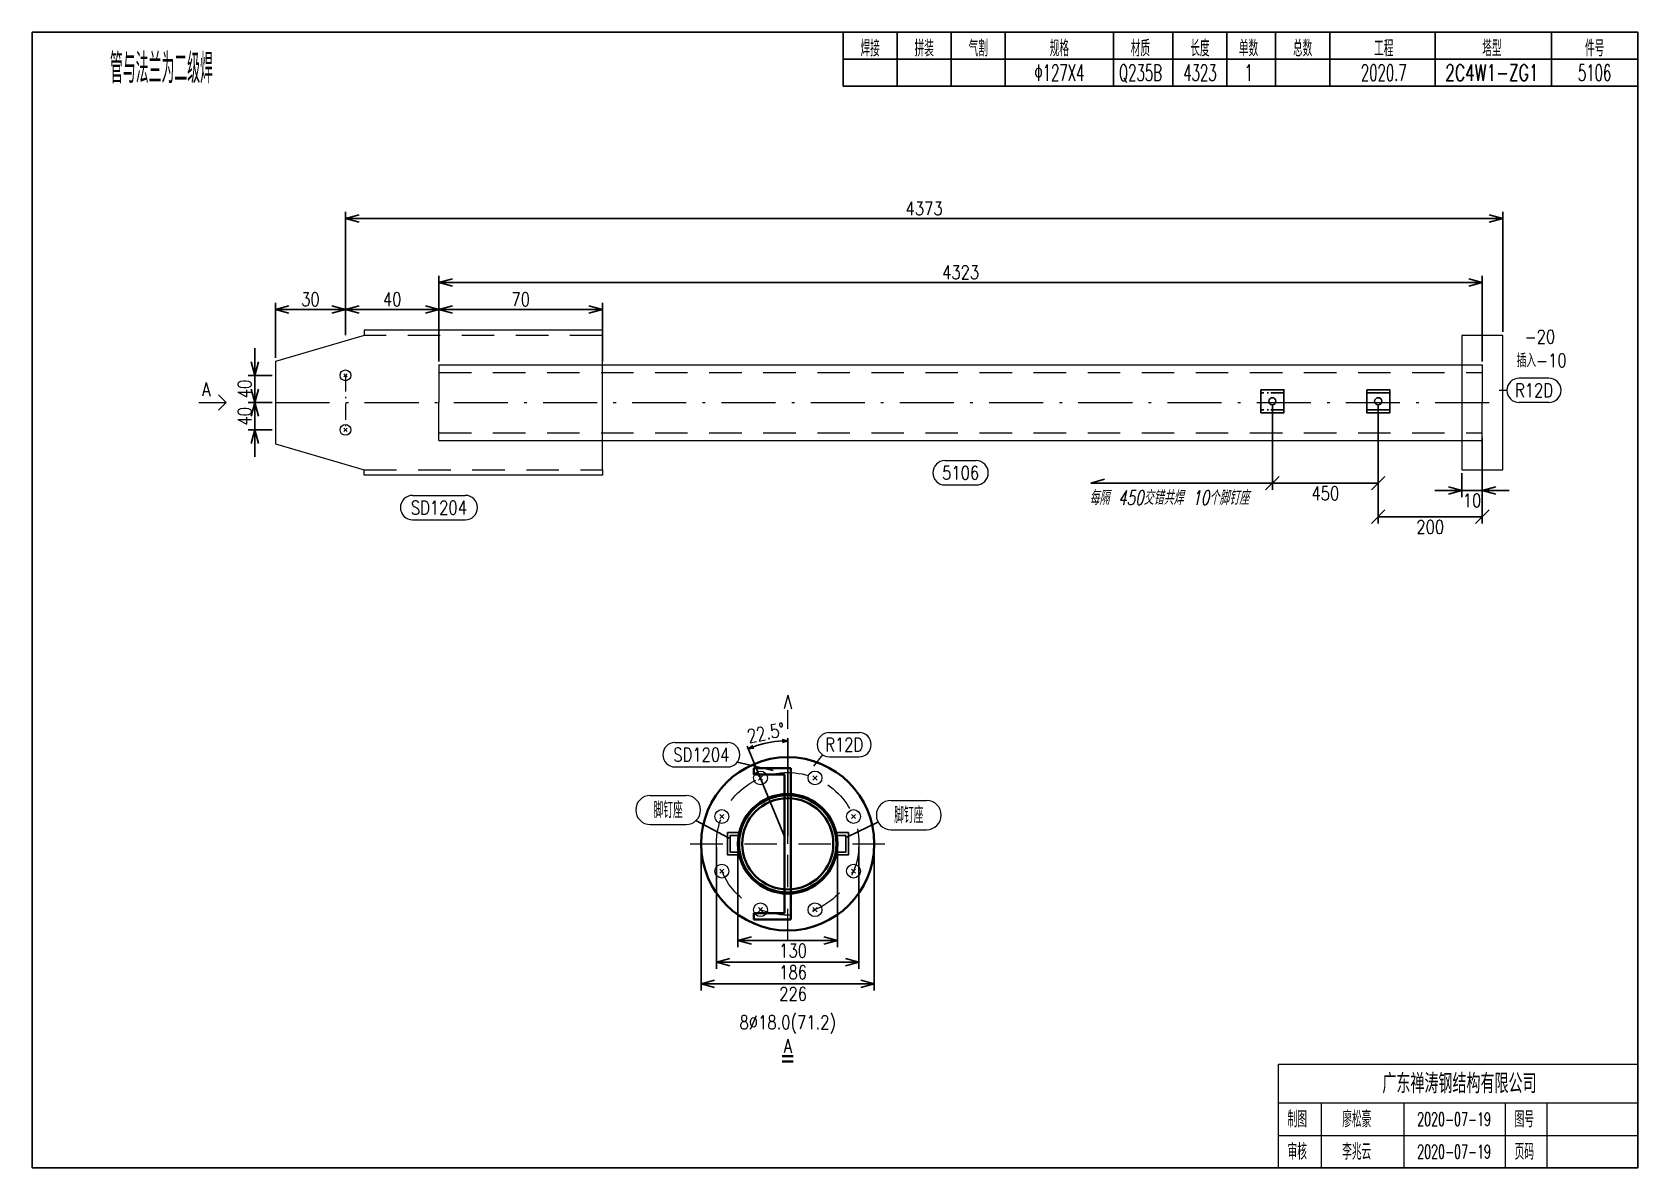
# Model space of a CAD drawing. Extents: x 154981 to 165753, y -86801 to -82885.
# Drawn here: x 157975.1 to 158272.1, y -84766.7 to -84556.7 of the extents above; entities that cross this region are included whole.
import ezdxf
from ezdxf.enums import TextEntityAlignment as Align

# ---------------------------------------------------------------- set-up
doc = ezdxf.new("R2010")
doc.units = 0
doc.header["$MEASUREMENT"] = 0
for name, pattern in [('ACAD_ISO10W100', [18, 12, -3, 0, -3]), ('一点画线', [5.2, 3, -1, 0.2, -1]), ('长一点画线', [16.5, 10, -3, 0.5, -3]), ('长虚线', [10, 6, -4])]:
    doc.linetypes.add(name, pattern=pattern)
doc.layers.get('0').update_dxf_attribs({"linetype": 'CONTINUOUS', "lineweight": 25})
doc.layers.get('Defpoints').update_dxf_attribs({"linetype": 'CONTINUOUS'})
doc.layers.add('12', color=7, linetype='CONTINUOUS')
doc.layers.add('4', color=7, linetype='CONTINUOUS', lineweight=25)
doc.layers.add('5', color=7, linetype='CONTINUOUS', lineweight=25)
doc.styles.add('DimFont', font='simplex.shx', dxfattribs={"width": 0.8, "bigfont": 'gbhzfs.shx'})
doc.styles.add('hz', font='txt.shx', dxfattribs={"width": 0.7, "oblique": 12, "bigfont": 'hztxt.shx'})
doc.styles.get("Standard").update_dxf_attribs({"font": 'simplex.shx', "width": 0.7, "height": 3, "bigfont": 'gbhzfs.shx'})
doc.dimstyles.new('DHDxfDimStyleOblique', dxfattribs={"dimtxt": 2.5, "dimasz": 2.5, "dimexe": 1.25, "dimexo": 0.625, "dimtad": 2, "dimtxsty": 'DimFont', "dimblk": 'OBLIQUE', "dimblk1": 'OBLIQUE', "dimblk2": 'OBLIQUE', "dimcen": 2.5, "dimadec": 0, "dimazin": 0, "dimtfac": 1, "dimtmove": 0, "dimatfit": 3, "dimfxl": 0, "dimarcsym": 0})
doc.dimstyles.new('DHDxfDimStyleOpen30', dxfattribs={"dimtxt": 2.5, "dimasz": 2.5, "dimexe": 1.25, "dimexo": 0.625, "dimtad": 2, "dimtxsty": 'DimFont', "dimblk": 'OPEN30', "dimblk1": 'OPEN30', "dimblk2": 'OPEN30', "dimcen": 2.5, "dimadec": 0, "dimazin": 0, "dimtfac": 1, "dimtmove": 0, "dimatfit": 3, "dimfxl": 0, "dimarcsym": 0})

# ---------------------------------------------------------------- blocks, each defined once
blk = doc.blocks.new('_OPEN30')
at = {"color": 0, "linetype": 'ByBlock', "lineweight": -2}
for p, q in [((-1, 0.27), (0, 0)), ((0, 0), (-1, -0.27)), ((0, 0), (-1, 0))]:
    blk.add_line(p, q, dxfattribs=at)
blk = doc.blocks.new('*D58')
at = {"layer": '5', "color": 3, "linetype": 'Continuous', "lineweight": -2}
for p, q in [((158033.08, -84612.7), (158033.08, -84589.9)), ((158244.62, -84591.15), (158035.58, -84591.15)), ((158247.12, -84612.11), (158247.12, -84589.9))]:
    blk.add_line(p, q, dxfattribs=at)
at = {"layer": 'Defpoints', "color": 0, "linetype": 'Continuous'}
for p in [(158033.08, -84591.15), (158033.08, -84613.32), (158247.12, -84612.74)]:
    blk.add_point(p, dxfattribs=at)
at = {"layer": '5', "color": 3, "linetype": 'Continuous', "lineweight": -2, "xscale": 2.5, "yscale": 2.5, "zscale": 2.5, "rotation": 180}
blk.add_blockref('_OPEN30', (158033.08, -84591.15), dxfattribs=at)
at = {"layer": '5', "color": 3, "linetype": 'Continuous', "lineweight": -2, "xscale": 2.5, "yscale": 2.5, "zscale": 2.5}
blk.add_blockref('_OPEN30', (158247.12, -84591.15), dxfattribs=at)
at = {"layer": '5', "color": 6, "linetype": 'Continuous', "lineweight": 13, "insert": (158140.1, -84589.27), "char_height": 2.5, "attachment_point": 5, "line_spacing_factor": 0.6, "style": 'DimFont'}
blk.add_mtext('4373', dxfattribs=at)
blk = doc.blocks.new('*D59')
at = {"layer": '5', "color": 3, "linetype": 'Continuous', "lineweight": -2}
for p, q in [((158050.36, -84617.56), (158050.36, -84601.7)), ((158240.84, -84602.95), (158052.86, -84602.95)), ((158243.34, -84617.56), (158243.34, -84601.7))]:
    blk.add_line(p, q, dxfattribs=at)
at = {"layer": 'Defpoints', "color": 0, "linetype": 'Continuous'}
for p in [(158050.36, -84602.95), (158050.36, -84618.18), (158243.34, -84618.18)]:
    blk.add_point(p, dxfattribs=at)
at = {"layer": '5', "color": 3, "linetype": 'Continuous', "lineweight": -2, "xscale": 2.5, "yscale": 2.5, "zscale": 2.5, "rotation": 180}
blk.add_blockref('_OPEN30', (158050.36, -84602.95), dxfattribs=at)
at = {"layer": '5', "color": 3, "linetype": 'Continuous', "lineweight": -2, "xscale": 2.5, "yscale": 2.5, "zscale": 2.5}
blk.add_blockref('_OPEN30', (158243.34, -84602.95), dxfattribs=at)
at = {"layer": '5', "color": 6, "linetype": 'Continuous', "lineweight": 13, "insert": (158146.85, -84601.07), "char_height": 2.5, "attachment_point": 5, "line_spacing_factor": 0.6, "style": 'DimFont'}
blk.add_mtext('4323', dxfattribs=at)
blk = doc.blocks.new('*D60')
at = {"layer": '5', "color": 3, "linetype": 'Continuous', "lineweight": -2}
for p, q in [((158243.34, -84632.78), (158243.34, -84642.65)), ((158239.56, -84638.22), (158239.56, -84642.65)), ((158237.06, -84641.4), (158234.56, -84641.4)), ((158239.56, -84641.4), (158243.34, -84641.4)), ((158245.84, -84641.4), (158248.34, -84641.4))]:
    blk.add_line(p, q, dxfattribs=at)
at = {"layer": 'Defpoints', "color": 0, "linetype": 'Continuous'}
for p in [(158243.34, -84632.15), (158239.56, -84637.6), (158243.34, -84641.4)]:
    blk.add_point(p, dxfattribs=at)
at = {"layer": '5', "color": 3, "linetype": 'Continuous', "lineweight": -2, "xscale": 2.5, "yscale": 2.5, "zscale": 2.5}
blk.add_blockref('_OPEN30', (158239.56, -84641.4), dxfattribs=at)
at = {"layer": '5', "color": 3, "linetype": 'Continuous', "lineweight": -2, "xscale": 2.5, "yscale": 2.5, "zscale": 2.5, "rotation": 180}
blk.add_blockref('_OPEN30', (158243.34, -84641.4), dxfattribs=at)
at = {"layer": '5', "color": 6, "linetype": 'Continuous', "lineweight": 13, "insert": (158241.45, -84643.27), "char_height": 2.5, "attachment_point": 5, "line_spacing_factor": 0.6, "style": 'DimFont'}
blk.add_mtext('10', dxfattribs=at)
blk = doc.blocks.new('*D61')
at = {"layer": '5', "color": 3, "linetype": 'Continuous', "lineweight": -2}
for p, q in [((158016.32, -84617.63), (158016.32, -84615.13)), ((158019.49, -84620.13), (158015.07, -84620.13)), ((158016.32, -84625.17), (158016.32, -84620.13)), ((158019.49, -84625.17), (158015.07, -84625.17)), ((158016.32, -84627.67), (158016.32, -84630.17))]:
    blk.add_line(p, q, dxfattribs=at)
at = {"layer": 'Defpoints', "color": 0, "linetype": 'Continuous'}
for p in [(158016.32, -84620.13), (158020.12, -84620.13), (158020.12, -84625.17)]:
    blk.add_point(p, dxfattribs=at)
at = {"layer": '5', "color": 3, "linetype": 'Continuous', "lineweight": -2, "xscale": 2.5, "yscale": 2.5, "zscale": 2.5}
for p, rotation in [((158016.32, -84620.13), 270), ((158016.32, -84625.17), 90)]:
    blk.add_blockref('_OPEN30', p, dxfattribs=dict(at, rotation=rotation))
at = {"layer": '5', "color": 6, "linetype": 'Continuous', "lineweight": 13, "insert": (158014.44, -84622.65), "char_height": 2.5, "attachment_point": 5, "rotation": 90, "line_spacing_factor": 0.6, "style": 'DimFont'}
blk.add_mtext('40', dxfattribs=at)
blk = doc.blocks.new('*D62')
at = {"layer": '5', "color": 3, "linetype": 'Continuous', "lineweight": -2}
for p, q in [((158016.32, -84622.67), (158016.32, -84620.17)), ((158019.49, -84625.17), (158015.07, -84625.17)), ((158016.32, -84630.21), (158016.32, -84625.17)), ((158019.49, -84630.21), (158015.07, -84630.21)), ((158016.32, -84632.71), (158016.32, -84635.21))]:
    blk.add_line(p, q, dxfattribs=at)
at = {"layer": 'Defpoints', "color": 0, "linetype": 'Continuous'}
for p in [(158016.32, -84625.17), (158020.12, -84625.17), (158020.12, -84630.21)]:
    blk.add_point(p, dxfattribs=at)
at = {"layer": '5', "color": 3, "linetype": 'Continuous', "lineweight": -2, "xscale": 2.5, "yscale": 2.5, "zscale": 2.5}
for p, rotation in [((158016.32, -84625.17), 270), ((158016.32, -84630.21), 90)]:
    blk.add_blockref('_OPEN30', p, dxfattribs=dict(at, rotation=rotation))
at = {"layer": '5', "color": 6, "linetype": 'Continuous', "lineweight": 13, "insert": (158014.44, -84627.69), "char_height": 2.5, "attachment_point": 5, "rotation": 90, "line_spacing_factor": 0.6, "style": 'DimFont'}
blk.add_mtext('40', dxfattribs=at)
blk = doc.blocks.new('*D63')
at = {"layer": '5', "color": 3, "linetype": 'Continuous', "lineweight": -2}
for p, q in [((158020.12, -84616.92), (158020.12, -84606.7)), ((158030.58, -84607.95), (158022.62, -84607.95)), ((158033.08, -84611.12), (158033.08, -84606.7))]:
    blk.add_line(p, q, dxfattribs=at)
at = {"layer": 'Defpoints', "color": 0, "linetype": 'Continuous'}
for p in [(158020.12, -84607.95), (158033.08, -84611.75), (158020.12, -84617.54)]:
    blk.add_point(p, dxfattribs=at)
at = {"layer": '5', "color": 3, "linetype": 'Continuous', "lineweight": -2, "xscale": 2.5, "yscale": 2.5, "zscale": 2.5, "rotation": 180}
blk.add_blockref('_OPEN30', (158020.12, -84607.95), dxfattribs=at)
at = {"layer": '5', "color": 3, "linetype": 'Continuous', "lineweight": -2, "xscale": 2.5, "yscale": 2.5, "zscale": 2.5}
blk.add_blockref('_OPEN30', (158033.08, -84607.95), dxfattribs=at)
at = {"layer": '5', "color": 6, "linetype": 'Continuous', "lineweight": 13, "insert": (158026.6, -84606.07), "char_height": 2.5, "attachment_point": 5, "line_spacing_factor": 0.6, "style": 'DimFont'}
blk.add_mtext('30', dxfattribs=at)
blk = doc.blocks.new('*D64')
at = {"layer": '5', "color": 3, "linetype": 'Continuous', "lineweight": -2}
for p, q in [((158033.08, -84611.12), (158033.08, -84606.7)), ((158047.86, -84607.95), (158035.58, -84607.95)), ((158050.36, -84617.56), (158050.36, -84606.7))]:
    blk.add_line(p, q, dxfattribs=at)
at = {"layer": 'Defpoints', "color": 0, "linetype": 'Continuous'}
for p in [(158033.08, -84607.95), (158033.08, -84611.75), (158050.36, -84618.18)]:
    blk.add_point(p, dxfattribs=at)
at = {"layer": '5', "color": 3, "linetype": 'Continuous', "lineweight": -2, "xscale": 2.5, "yscale": 2.5, "zscale": 2.5, "rotation": 180}
blk.add_blockref('_OPEN30', (158033.08, -84607.95), dxfattribs=at)
at = {"layer": '5', "color": 3, "linetype": 'Continuous', "lineweight": -2, "xscale": 2.5, "yscale": 2.5, "zscale": 2.5}
blk.add_blockref('_OPEN30', (158050.36, -84607.95), dxfattribs=at)
at = {"layer": '5', "color": 6, "linetype": 'Continuous', "lineweight": 13, "insert": (158041.72, -84606.07), "char_height": 2.5, "attachment_point": 5, "line_spacing_factor": 0.6, "style": 'DimFont'}
blk.add_mtext('40', dxfattribs=at)
blk = doc.blocks.new('*D65')
at = {"layer": '5', "color": 3, "linetype": 'Continuous', "lineweight": -2}
for p, q in [((158050.36, -84617.56), (158050.36, -84606.7)), ((158078.1, -84607.95), (158052.86, -84607.95)), ((158080.6, -84617.56), (158080.6, -84606.7))]:
    blk.add_line(p, q, dxfattribs=at)
at = {"layer": 'Defpoints', "color": 0, "linetype": 'Continuous'}
for p in [(158050.36, -84607.95), (158050.36, -84618.18), (158080.6, -84618.18)]:
    blk.add_point(p, dxfattribs=at)
at = {"layer": '5', "color": 3, "linetype": 'Continuous', "lineweight": -2, "xscale": 2.5, "yscale": 2.5, "zscale": 2.5, "rotation": 180}
blk.add_blockref('_OPEN30', (158050.36, -84607.95), dxfattribs=at)
at = {"layer": '5', "color": 3, "linetype": 'Continuous', "lineweight": -2, "xscale": 2.5, "yscale": 2.5, "zscale": 2.5}
blk.add_blockref('_OPEN30', (158080.6, -84607.95), dxfattribs=at)
at = {"layer": '5', "color": 6, "linetype": 'Continuous', "lineweight": 13, "insert": (158065.48, -84606.07), "char_height": 2.5, "attachment_point": 5, "line_spacing_factor": 0.6, "style": 'DimFont'}
blk.add_mtext('70', dxfattribs=at)
blk = doc.blocks.new('板孔默认')
at = {"layer": '5', "color": 7, "linetype": 'Continuous', "lineweight": 13}
for p, q in [((-0.3, -0.3), (0.3, 0.3)), ((0.3, -0.3), (-0.3, 0.3))]:
    blk.add_line(p, q, dxfattribs=at)
blk.add_circle((0, 0), 1, dxfattribs=at)
blk = doc.blocks.new('*D985')
at = {"layer": '5', "color": 134, "linetype": 'Continuous', "lineweight": -2}
for p, q in [((158098.85, -84707.38), (158098.85, -84733.88)), ((158130.89, -84707.38), (158130.89, -84733.88)), ((158101.35, -84732.63), (158128.39, -84732.63))]:
    blk.add_line(p, q, dxfattribs=at)
at = {"layer": 'Defpoints', "color": 0, "linetype": 'Continuous'}
for p in [(158098.85, -84706.75), (158130.89, -84706.75), (158130.89, -84732.63)]:
    blk.add_point(p, dxfattribs=at)
at = {"layer": '5', "color": 134, "linetype": 'Continuous', "lineweight": -2, "xscale": 2.5, "yscale": 2.5, "zscale": 2.5, "rotation": 180}
blk.add_blockref('_OPEN30', (158098.85, -84732.63), dxfattribs=at)
at = {"layer": '5', "color": 134, "linetype": 'Continuous', "lineweight": -2, "xscale": 2.5, "yscale": 2.5, "zscale": 2.5}
blk.add_blockref('_OPEN30', (158130.89, -84732.63), dxfattribs=at)
at = {"layer": '5', "color": 134, "linetype": 'Continuous', "lineweight": 18, "insert": (158115.87, -84734.5), "char_height": 2.5, "attachment_point": 5, "line_spacing_factor": 0.6, "style": 'DimFont'}
blk.add_mtext('226', dxfattribs=at)
blk = doc.blocks.new('*D984')
at = {"layer": '5', "color": 134, "linetype": 'Continuous', "lineweight": -2}
for p, q in [((158105.66, -84707.38), (158105.66, -84725.88)), ((158124.08, -84707.38), (158124.08, -84725.88)), ((158108.16, -84724.63), (158121.58, -84724.63))]:
    blk.add_line(p, q, dxfattribs=at)
at = {"layer": 'Defpoints', "color": 0, "linetype": 'Continuous'}
for p in [(158105.66, -84706.75), (158124.08, -84706.75), (158124.08, -84724.63)]:
    blk.add_point(p, dxfattribs=at)
at = {"layer": '5', "color": 134, "linetype": 'Continuous', "lineweight": -2, "xscale": 2.5, "yscale": 2.5, "zscale": 2.5, "rotation": 180}
blk.add_blockref('_OPEN30', (158105.66, -84724.63), dxfattribs=at)
at = {"layer": '5', "color": 134, "linetype": 'Continuous', "lineweight": -2, "xscale": 2.5, "yscale": 2.5, "zscale": 2.5}
blk.add_blockref('_OPEN30', (158124.08, -84724.63), dxfattribs=at)
at = {"layer": '5', "color": 134, "linetype": 'Continuous', "lineweight": 18, "insert": (158115.87, -84726.5), "char_height": 2.5, "attachment_point": 5, "line_spacing_factor": 0.6, "style": 'DimFont'}
blk.add_mtext('130', dxfattribs=at)
blk = doc.blocks.new('*D983')
at = {"layer": '5', "color": 134, "linetype": 'Continuous', "lineweight": -2}
for p, q in [((158101.69, -84707.38), (158101.69, -84729.88)), ((158128.05, -84707.38), (158128.05, -84729.88)), ((158104.19, -84728.63), (158125.55, -84728.63))]:
    blk.add_line(p, q, dxfattribs=at)
at = {"layer": 'Defpoints', "color": 0, "linetype": 'Continuous'}
for p in [(158101.69, -84706.75), (158128.05, -84706.75), (158128.05, -84728.63)]:
    blk.add_point(p, dxfattribs=at)
at = {"layer": '5', "color": 134, "linetype": 'Continuous', "lineweight": -2, "xscale": 2.5, "yscale": 2.5, "zscale": 2.5, "rotation": 180}
blk.add_blockref('_OPEN30', (158101.69, -84728.63), dxfattribs=at)
at = {"layer": '5', "color": 134, "linetype": 'Continuous', "lineweight": -2, "xscale": 2.5, "yscale": 2.5, "zscale": 2.5}
blk.add_blockref('_OPEN30', (158128.05, -84728.63), dxfattribs=at)
at = {"layer": '5', "color": 134, "linetype": 'Continuous', "lineweight": 18, "insert": (158115.87, -84730.5), "char_height": 2.5, "attachment_point": 5, "line_spacing_factor": 0.6, "style": 'DimFont'}
blk.add_mtext('186', dxfattribs=at)
blk = doc.blocks.new('*D982')
at = {"layer": '5', "color": 3, "linetype": 'Continuous', "lineweight": -2}
for p, q in [((158114.3, -84705.37), (158107.39, -84688.7)), ((158114.87, -84705.25), (158114.87, -84687.21))]:
    blk.add_line(p, q, dxfattribs=at)
blk.add_arc((158114.87, -84706.75), 19.04, 93.0094, 109.4906, dxfattribs=at)
at = {"layer": 'Defpoints', "color": 0, "linetype": 'Continuous'}
for p in [(158109.94, -84688.36), (158114.49, -84705.83), (158114.87, -84705.75), (158114.87, -84706.75)]:
    blk.add_point(p, dxfattribs=at)
at = {"layer": '5', "color": 3, "linetype": 'Continuous', "lineweight": -2}
for p, rotation in [((158107.58, -84689.16), 200.9953045505212), ((158114.87, -84687.71), 1.504695451609335)]:
    blk.add_blockref('_OPEN30', p, dxfattribs=dict(at, rotation=rotation))
at = {"layer": '5', "color": 6, "linetype": 'Continuous', "lineweight": 18, "insert": (158110.86, -84686.22), "char_height": 2.5, "attachment_point": 5, "rotation": 11.0623, "style": 'DimFont'}
blk.add_mtext('22.5%%d', dxfattribs=at)
blk = doc.blocks.new('_OBLIQUE')
at = {"color": 0, "linetype": 'ByBlock', "lineweight": -2}
blk.add_line((-0.5, -0.5), (0.5, 0.5), dxfattribs=at)
blk = doc.blocks.new('*D986')
at = {"color": 0, "linetype": 'Continuous', "lineweight": -2}
for p, q in [((158204.51, -84625.54), (158204.51, -84641.32)), ((158224.08, -84625.54), (158224.08, -84641.32)), ((158204.51, -84640.07), (158224.08, -84640.07))]:
    blk.add_line(p, q, dxfattribs=at)
at = {"layer": 'Defpoints', "color": 0, "linetype": 'Continuous'}
for p in [(158204.51, -84624.92), (158224.08, -84624.92), (158224.08, -84640.07)]:
    blk.add_point(p, dxfattribs=at)
at = {"color": 0, "linetype": 'Continuous', "lineweight": -2, "xscale": 2.5, "yscale": 2.5, "zscale": 2.5, "rotation": 180}
blk.add_blockref('_OBLIQUE', (158204.51, -84640.07), dxfattribs=at)
at = {"color": 0, "linetype": 'Continuous', "lineweight": -2, "xscale": 2.5, "yscale": 2.5, "zscale": 2.5}
blk.add_blockref('_OBLIQUE', (158224.08, -84640.07), dxfattribs=at)
at = {"color": 0, "linetype": 'Continuous', "insert": (158214.3, -84641.94), "char_height": 2.5, "attachment_point": 5, "style": 'DimFont'}
blk.add_mtext('450', dxfattribs=at)
blk = doc.blocks.new('*D987')
at = {"color": 0, "linetype": 'Continuous', "lineweight": -2}
for p, q in [((158224.08, -84625.54), (158224.08, -84647.52)), ((158243.34, -84631.67), (158243.34, -84647.52)), ((158243.34, -84646.27), (158224.08, -84646.27))]:
    blk.add_line(p, q, dxfattribs=at)
at = {"layer": 'Defpoints', "color": 0, "linetype": 'Continuous'}
for p in [(158224.08, -84624.92), (158243.34, -84631.04), (158224.08, -84646.27)]:
    blk.add_point(p, dxfattribs=at)
at = {"color": 0, "linetype": 'Continuous', "lineweight": -2, "xscale": 2.5, "yscale": 2.5, "zscale": 2.5, "rotation": 180}
blk.add_blockref('_OBLIQUE', (158224.08, -84646.27), dxfattribs=at)
at = {"color": 0, "linetype": 'Continuous', "lineweight": -2, "xscale": 2.5, "yscale": 2.5, "zscale": 2.5}
blk.add_blockref('_OBLIQUE', (158243.34, -84646.27), dxfattribs=at)
at = {"color": 0, "linetype": 'Continuous', "insert": (158233.71, -84648.15), "char_height": 2.5, "attachment_point": 5, "style": 'DimFont'}
blk.add_mtext('200', dxfattribs=at)
blk = doc.blocks.new('CTDHK')
at = {"color": 0, "linetype": 'Continuous'}
for p, q in [((0, 210), (297, 210)), ((0, 0), (0, 210)), ((297, 210), (297, 0)), ((297, 0), (0, 0))]:
    blk.add_line(p, q, dxfattribs=at)

msp = doc.modelspace()

# ---------------------------------------------------------------- linework, layer by layer
at = {"color": 0, "linetype": 'ACAD_ISO10W100', "ltscale": 0.2}
for p, q in [((158206.65215, -84623.35033), (158202.38528, -84623.35033)), ((158206.65215, -84626.48633), (158202.38528, -84626.48633))]:
    msp.add_line(p, q, dxfattribs=at)
at = {"color": 0, "linetype": 'Continuous'}
for p, q in [((158226.22054, -84623.35033), (158221.95367, -84623.35033)), ((158226.22054, -84626.48633), (158221.95367, -84626.48633))]:
    msp.add_line(p, q, dxfattribs=at)
at = {"color": 3, "linetype": 'Continuous'}
for p, q in [((158105.53344, -84691.65862), (158112.19895, -84693.19753)), ((158097.88902, -84702.43128), (158104.01768, -84705.72735)), ((158125.82591, -84705.50672), (158131.54779, -84702.75242))]:
    msp.add_line(p, q, dxfattribs=at)
at = {"color": 0, "linetype": 'Continuous'}
for points in [[(158202.38528, -84622.79033), (158206.64128, -84622.79033), (158206.64128, -84627.04633), (158202.38528, -84627.04633)], [(158221.95367, -84622.79033), (158226.20967, -84622.79033), (158226.20967, -84627.04633), (158221.95367, -84627.04633)]]:
    msp.add_lwpolyline(points, close=True, dxfattribs=at)
at = {"color": 3, "linetype": 'Continuous'}
for points in [[(158106.06481, -84705.20901), (158104.22934, -84705.20901), (158104.22934, -84708.30396), (158106.05415, -84708.30396), (158106.05415, -84708.80901), (158103.7413, -84708.80901), (158103.7413, -84704.6859), (158106.04747, -84704.6859), (158106.06481, -84705.20901)], [(158123.7708, -84705.20901), (158125.60626, -84705.20901), (158125.60626, -84708.30396), (158123.78145, -84708.30396), (158123.78145, -84708.80901), (158126.09431, -84708.80901), (158126.09431, -84704.6859), (158123.78813, -84704.6859), (158123.7708, -84705.20901)]]:
    msp.add_lwpolyline(points, dxfattribs=at)
at = {"color": 0, "linetype": 'Continuous'}
for centre in [(158204.51328, -84624.91833), (158224.08167, -84624.91833)]:
    msp.add_circle(centre, 0.65504, dxfattribs=at)
at = {"layer": '12'}
for p, q in [((158170.91052, -84640.06708), (158173.45827, -84639.3304)), ((158204.51328, -84640.06708), (158170.91052, -84640.06708))]:
    msp.add_line(p, q, dxfattribs=at)
at = {"layer": '4', "color": 1, "linetype": 'Continuous', "lineweight": 25}
for p, q in [((158125.11666, -84566.66733), (158125.11666, -84556.66733)), ((158135.11666, -84566.66733), (158135.11666, -84556.66733)), ((158145.11666, -84566.66733), (158145.11666, -84556.66733)), ((158155.11666, -84566.66733), (158155.11666, -84556.66733)), ((158175.11666, -84566.66733), (158175.11666, -84556.66733)), ((158186.11666, -84566.66733), (158186.11666, -84556.66733)), ((158196.11666, -84566.66733), (158196.11666, -84556.66733)), ((158205.11666, -84566.66733), (158205.11666, -84556.66733)), ((158215.11666, -84566.66733), (158215.11666, -84556.66733)), ((158234.61666, -84566.66733), (158234.61666, -84556.66733)), ((158256.11666, -84566.66733), (158256.11666, -84556.66733)), ((158125.11666, -84561.66733), (158272.11666, -84561.66733)), ((158125.11666, -84566.66733), (158272.11666, -84566.66733))]:
    msp.add_line(p, q, dxfattribs=at)
at = {"layer": '4', "color": 1, "linetype": 'Continuous', "lineweight": 18}
for p, q in [((158205.61666, -84766.66733), (158205.61666, -84747.46733)), ((158205.61666, -84747.46733), (158272.11666, -84747.46733)), ((158205.61666, -84754.66733), (158272.11666, -84754.66733)), ((158213.61666, -84766.66733), (158213.61666, -84754.66733)), ((158228.91666, -84766.66733), (158228.91666, -84754.66733)), ((158247.61666, -84766.66733), (158247.61666, -84754.66733)), ((158255.31666, -84766.66733), (158255.31666, -84754.66733)), ((158205.61666, -84760.66733), (158272.11666, -84760.66733))]:
    msp.add_line(p, q, dxfattribs=at)
msp.add_lwpolyline([(157975.11666, -84556.66733), (157975.11666, -84766.66733), (158272.11666, -84766.66733), (158272.11666, -84556.66733)], close=True, dxfattribs=at)
at = {"layer": '5', "color": 7, "linetype": 'Continuous', "lineweight": 13}
for p, q in [((158036.53266, -84611.74833), (158036.53266, -84612.75633)), ((158080.59666, -84611.74833), (158036.53266, -84611.74833)), ((158080.59666, -84612.75633), (158080.59666, -84611.74833)), ((158036.53266, -84612.75633), (158020.11666, -84617.54433)), ((158080.59666, -84637.57833), (158080.59666, -84612.75633)), ((158020.11666, -84617.54433), (158020.11666, -84632.79033)), ((158050.35666, -84618.18233), (158050.35666, -84625.16733)), ((158050.35666, -84618.18233), (158243.33666, -84618.18233)), ((158243.33666, -84618.18233), (158243.33666, -84625.16733)), ((158032.77666, -84619.82733), (158033.37666, -84620.42733)), ((158033.37666, -84619.82733), (158032.77666, -84620.42733)), ((158050.35666, -84632.15233), (158050.35666, -84625.16733)), ((158243.33666, -84632.15233), (158243.33666, -84625.16733)), ((158032.77666, -84629.90733), (158033.37666, -84630.50733)), ((158033.37666, -84629.90733), (158032.77666, -84630.50733)), ((158020.11666, -84632.79033), (158036.53266, -84637.57833)), ((158050.35666, -84632.15233), (158243.33666, -84632.15233)), ((158036.53266, -84638.58633), (158036.53266, -84637.57833)), ((158080.59666, -84638.58633), (158036.53266, -84638.58633)), ((158080.59666, -84637.57833), (158080.59666, -84638.58633))]:
    msp.add_line(p, q, dxfattribs=at)
at = {"layer": '5', "color": 7, "linetype": '长虚线', "lineweight": 13}
for p, q in [((158080.59666, -84612.75633), (158036.53266, -84612.75633)), ((158050.35666, -84619.57933), (158243.33666, -84619.57933)), ((158050.35666, -84630.75533), (158243.33666, -84630.75533)), ((158036.53266, -84637.57833), (158080.59666, -84637.57833))]:
    msp.add_line(p, q, dxfattribs=at)
at = {"layer": '5', "color": 240, "linetype": '一点画线', "lineweight": 13}
for p, q in [((158033.07666, -84620.12733), (158033.07666, -84620.12733)), ((158033.07666, -84620.12733), (158033.07666, -84630.20733)), ((158033.07666, -84630.20733), (158033.07666, -84630.20733))]:
    msp.add_line(p, q, dxfattribs=at)
at = {"layer": '5', "color": 3, "linetype": 'Continuous', "lineweight": 18}
for p, q in [((158255.65129, -84620.64308), (158250.15129, -84620.64308)), ((158246.43357, -84622.89308), (158247.90129, -84622.89308)), ((158255.65129, -84625.14308), (158250.15129, -84625.14308)), ((158122.56859, -84686.15759), (158128.06859, -84686.15759)), ((158119.69572, -84692.41278), (158121.3571, -84690.30772)), ((158122.56859, -84690.65759), (158128.06859, -84690.65759))]:
    msp.add_line(p, q, dxfattribs=at)
at = {"layer": '5', "color": 6, "linetype": 'Continuous', "lineweight": 13}
for p, q in [((158010.98066, -84625.16733), (158009.56645, -84623.75312)), ((158005.98066, -84625.16733), (158010.98066, -84625.16733)), ((158010.98066, -84625.16733), (158009.56645, -84626.58155))]:
    msp.add_line(p, q, dxfattribs=at)
at = {"layer": '5', "color": 240, "linetype": '长一点画线', "lineweight": 13}
msp.add_line((158020.11666, -84625.16733), (158247.11666, -84625.16733), dxfattribs=at)
at = {"layer": '5', "color": 3, "linetype": 'Continuous', "lineweight": 13}
for p, q in [((158143.97166, -84635.90233), (158149.72166, -84635.90233)), ((158143.97166, -84640.40233), (158149.72166, -84640.40233)), ((158045.48166, -84642.32833), (158055.23166, -84642.32833)), ((158045.48166, -84646.82833), (158055.23166, -84646.82833)), ((158094.02169, -84688.03097), (158103.77169, -84688.03097)), ((158094.02169, -84692.53097), (158103.77169, -84692.53097))]:
    msp.add_line(p, q, dxfattribs=at)
at = {"layer": '5', "color": 7, "linetype": '长一点画线', "lineweight": 18}
for p, q in [((158114.87043, -84679.29206), (158114.20055, -84681.79206)), ((158114.87043, -84679.29206), (158114.20055, -84681.79206)), ((158114.87043, -84679.29206), (158115.5403, -84681.79206)), ((158114.87043, -84679.29206), (158115.5403, -84681.79206)), ((158114.87043, -84685.50191), (158114.87043, -84682.0534)), ((158114.87043, -84706.75191), (158114.87043, -84688.00191))]:
    msp.add_line(p, q, dxfattribs=at)
at = {"layer": '5', "color": 240, "linetype": '长虚线', "lineweight": 18}
for p, q in [((158114.87043, -84724.76766), (158114.87043, -84688.73616)), ((158096.85468, -84706.75191), (158132.88617, -84706.75191))]:
    msp.add_line(p, q, dxfattribs=at)
at = {"layer": '5', "color": 7, "linetype": 'Continuous', "lineweight": 35}
for p, q in [((158115.43735, -84692.79128), (158108.6342, -84692.79128)), ((158108.6342, -84692.79128), (158108.6342, -84693.92514)), ((158108.6342, -84693.92514), (158114.3035, -84693.92514)), ((158114.3035, -84693.92514), (158114.3035, -84719.57868)), ((158115.43735, -84720.71254), (158115.43735, -84692.79128)), ((158108.6342, -84719.57868), (158108.6342, -84720.71254)), ((158114.3035, -84719.57868), (158108.6342, -84719.57868)), ((158108.6342, -84720.71254), (158115.43735, -84720.71254))]:
    msp.add_line(p, q, dxfattribs=at)
at = {"layer": '5', "color": 1, "linetype": 'Continuous', "lineweight": 18}
for p, q in [((158089.45979, -84697.79654), (158096.05979, -84697.79654)), ((158133.96586, -84698.73435), (158140.56586, -84698.73435)), ((158089.45979, -84703.19654), (158096.05979, -84703.19654)), ((158133.96586, -84704.13435), (158140.56586, -84704.13435))]:
    msp.add_line(p, q, dxfattribs=at)
at = {"layer": '5', "color": 3, "linetype": 'Continuous', "lineweight": 35}
for p, q in [((158113.87043, -84746.00191), (158115.87043, -84746.00191)), ((158113.87043, -84747.00191), (158115.87043, -84747.00191))]:
    msp.add_line(p, q, dxfattribs=at)
at = {"layer": '5', "color": 7, "linetype": 'Continuous', "lineweight": 13}
msp.add_lwpolyline([(158239.55666, -84612.73733), (158239.55666, -84637.59733), (158247.11666, -84637.59733), (158247.11666, -84612.73733)], close=True, dxfattribs=at)
for centre in [(158033.07666, -84620.12733), (158033.07666, -84630.20733)]:
    msp.add_circle(centre, 1, dxfattribs=at)
at = {"layer": '5', "color": 7, "linetype": 'Continuous', "lineweight": 35}
for radius in [16.01575, 9.2126, 9, 9, 8.43307, 8.43307]:
    msp.add_circle((158114.87043, -84706.75191), radius, dxfattribs=at)
at = {"layer": '5', "color": 240, "linetype": '长虚线', "lineweight": 18}
msp.add_circle((158114.87043, -84706.75191), 13.1811, dxfattribs=at)
at = {"layer": '5', "color": 3, "linetype": 'Continuous', "lineweight": 18}
for centre, start, end in [((158250.15129, -84622.89308), 90, 270), ((158255.65129, -84622.89308), 270, 90), ((158122.56859, -84688.40759), 90, 270), ((158128.06859, -84688.40759), 270, 90)]:
    msp.add_arc(centre, 2.25, start, end, dxfattribs=at)
at = {"layer": '5', "color": 3, "linetype": 'Continuous', "lineweight": 13}
for centre, start, end in [((158143.97166, -84638.15233), 90, 270), ((158149.72166, -84638.15233), 270, 90), ((158045.48166, -84644.57833), 90, 270), ((158055.23166, -84644.57833), 270, 90), ((158094.02169, -84690.28097), 90, 270), ((158103.77169, -84690.28097), 270, 90)]:
    msp.add_arc(centre, 2.25, start, end, dxfattribs=at)
at = {"layer": '5', "color": 1, "linetype": 'Continuous', "lineweight": 18}
for centre, start, end in [((158089.45979, -84700.49654), 90, 270), ((158096.05979, -84700.49654), 270, 90), ((158133.96586, -84701.43435), 90, 270), ((158140.56586, -84701.43435), 270, 90)]:
    msp.add_arc(centre, 2.7, start, end, dxfattribs=at)

# ---------------------------------------------------------------- block references
at = {"color": 2, "linetype": 'Continuous'}
msp.add_blockref('CTDHK', (157975.11666, -84766.66733), dxfattribs=at)
at = {"layer": '5', "color": 7, "linetype": 'Continuous', "lineweight": 35, "xscale": 1.276000000012573, "yscale": 1.275999999998021, "zscale": 1.276}
for p in [(158109.82624, -84694.57416), (158119.91461, -84694.57416), (158102.69267, -84701.70772), (158127.04818, -84701.70772), (158102.69267, -84711.7961), (158127.04818, -84711.7961), (158109.82624, -84718.92966), (158119.91461, -84718.92966)]:
    msp.add_blockref('板孔默认', p, dxfattribs=at)

# ---------------------------------------------------------------- texts
at = {"layer": '12', "color": 140, "style": 'hz', "oblique": 12, "width": 0.7}
msp.add_text('每隔 450交错共焊 10个脚钉座', height=2.625, dxfattribs=at).set_placement((158185.42533, -84642.61606), align=Align.MIDDLE)
at = {"layer": '4', "color": 1, "linetype": 'Continuous', "lineweight": 25}
for s, height, width, p in [('焊接', 3, 0.7, (158130.11666, -84559.66733)), ('拼装', 3, 0.7, (158140.11666, -84559.66733)), ('气割', 3, 0.7, (158150.11666, -84559.66733)), ('规格', 3, 0.7, (158165.11666, -84559.66733)), ('材质', 3, 0.7, (158180.11666, -84559.66733)), ('长度', 3, 0.7, (158191.11666, -84559.66733)), ('单数', 3, 0.7, (158200.11666, -84559.66733)), ('总数', 3, 0.7, (158210.11666, -84559.66733)), ('工程', 3, 0.7, (158225.11666, -84559.66733)), ('塔型', 3, 0.7, (158245.11666, -84559.66733)), ('件号', 3, 0.6, (158264.11666, -84559.66733)), ('管与法兰为二级焊', 5.5125, 0.6, (157999.04087, -84563.37392)), ('Φ127X4', 3, 0.6, (158165.11666, -84564.16733)), ('Q235B', 3, 0.6, (158180.11666, -84564.16733)), ('4323', 3, 0.6, (158191.11666, -84564.16733)), ('1', 3, 0.6, (158200.11666, -84564.16733)), ('2020.7', 3, 0.6, (158225.11666, -84564.16733)), ('2C4W1-ZG1', 3, 0.7, (158245.11666, -84564.16733)), ('5106', 3, 0.6, (158264.11666, -84564.16733))]:
    msp.add_text(s, height=height, dxfattribs=dict(at, width=width)).set_placement(p, align=Align.MIDDLE_CENTER)
at = {"layer": '4', "color": 1, "linetype": 'Continuous', "lineweight": 13}
msp.add_text('广东禅涛钢结构有限公司', height=3.6, dxfattribs=at).set_placement((158239.11666, -84751.06733), align=Align.MIDDLE_CENTER)
for s, height, width, p in [('制图', 3, 0.8, (158209.11666, -84757.66733)), ('廖松豪', 3, 0.7, (158220.11666, -84757.66733)), ('2020-07-19', 2.5, 0.6, (158238.11666, -84757.66733)), ('图号', 3, 0.8, (158251.11666, -84757.66733)), ('审核', 3, 0.8, (158209.11666, -84763.66733)), ('李兆云', 3, 0.7, (158220.11666, -84763.66733)), ('2020-07-19', 2.5, 0.6, (158238.11666, -84763.66733)), ('页码', 3, 0.8, (158251.11666, -84763.66733))]:
    msp.add_text(s, height=height, dxfattribs=dict(at, width=width)).set_placement(p, align=Align.MIDDLE_CENTER)
at = {"layer": '5', "color": 7, "linetype": 'Continuous', "lineweight": 18, "width": 0.8}
for s, p in [('-20', (158253.98707, -84612.99819)), ('插入-10', (158254.32016, -84617.37378)), ('8%%c18.0(71.2)', (158114.87043, -84739.75191))]:
    msp.add_text(s, height=2.5, dxfattribs=at).set_placement(p, align=Align.MIDDLE_CENTER)
at = {"layer": '5', "color": 6, "linetype": 'Continuous', "lineweight": 13, "width": 0.8}
for s, p in [('A', (158007.3393, -84622.70012)), ('5106', (158146.84666, -84638.15233)), ('SD1204', (158050.35666, -84644.57833)), ('SD1204', (158098.89669, -84690.28097))]:
    msp.add_text(s, height=2.5, dxfattribs=at).set_placement(p, align=Align.MIDDLE_CENTER)
at = {"layer": '5', "color": 6, "linetype": 'Continuous', "lineweight": 18, "width": 0.8}
for p in [(158252.90129, -84622.89308), (158125.31859, -84688.40759)]:
    msp.add_text('R12D', height=2.5, dxfattribs=at).set_placement(p, align=Align.MIDDLE_CENTER)
at = {"layer": '5', "color": 1, "linetype": 'Continuous', "lineweight": 18, "width": 0.8}
for p in [(158092.75979, -84700.49654), (158137.26586, -84701.43435)]:
    msp.add_text('脚钉座', height=3, dxfattribs=at).set_placement(p, align=Align.MIDDLE_CENTER)
at = {"layer": '5', "color": 6, "linetype": 'Continuous', "lineweight": 18, "width": 0.8}
msp.add_text('A', height=2.5, dxfattribs=at).set_placement((158114.87043, -84742.87691), align=Align.TOP_CENTER)

# ---------------------------------------------------------------- dimensions: what is measured, and where the dimension line sits
at = {"color": 0, "linetype": 'Continuous'}
for base, p1, text, picture, middle in [((158224.08167, -84640.06708), (158204.51328, -84624.91833), '450', '*D986', (158214.29748, -84641.94208)), ((158224.08167, -84646.27005), (158243.33666, -84631.04133), '200', '*D987', (158233.70917, -84648.14505))]:
    dim = msp.add_linear_dim(base=base, p1=p1, p2=(158224.08167, -84624.91833), text=text, dimstyle='DHDxfDimStyleOblique', dxfattribs=at)
    dim.commit()
    dim.dimension.update_dxf_attribs({"geometry": picture, "text_midpoint": middle})
at = {"layer": '5', "color": 6, "linetype": 'Continuous', "lineweight": 13}
for base, p1, p2, text, picture, middle in [((158033.07666, -84591.14533), (158247.11666, -84612.73733), (158033.07666, -84613.32433), '4373', '*D58', (158140.09666, -84591.14533)), ((158050.35666, -84602.94833), (158243.33666, -84618.18233), (158050.35666, -84618.18233), '4323', '*D59', (158146.84666, -84602.94833)), ((158020.11666, -84607.94833), (158033.07666, -84611.74833), (158020.11666, -84617.54433), '30', '*D63', (158026.59666, -84607.94833)), ((158033.07666, -84607.94833), (158050.35666, -84618.18233), (158033.07666, -84611.74833), '40', '*D64', (158041.71666, -84607.94833)), ((158050.35666, -84607.94833), (158080.59666, -84618.18233), (158050.35666, -84618.18233), '70', '*D65', (158065.47666, -84607.94833)), ((158243.33666, -84641.39733), (158239.55666, -84637.59733), (158243.33666, -84632.15233), '10', '*D60', (158241.44666, -84641.39733))]:
    dim = msp.add_linear_dim(base=base, p1=p1, p2=p2, text=text, dimstyle='DHDxfDimStyleOpen30', override={"dimtxt": 2.5, "dimclrd": 3, "dimclre": 3, "dimclrt": 6}, dxfattribs=at)
    dim.commit()
    dim.dimension.update_dxf_attribs({"geometry": picture, "text_midpoint": middle, "dimtype": 160})
for base, p1, p2, picture, middle in [((158016.31666, -84620.12733), (158020.11666, -84625.16733), (158020.11666, -84620.12733), '*D61', (158016.31666, -84622.64733)), ((158016.31666, -84625.16733), (158020.11666, -84630.20733), (158020.11666, -84625.16733), '*D62', (158016.31666, -84627.68733))]:
    dim = msp.add_linear_dim(base=base, p1=p1, p2=p2, angle=90, text='40', dimstyle='DHDxfDimStyleOpen30', override={"dimtxt": 2.5, "dimclrd": 3, "dimclre": 3, "dimclrt": 6}, dxfattribs=at)
    dim.commit()
    dim.dimension.update_dxf_attribs({"geometry": picture, "text_midpoint": middle, "dimtype": 160})
at = {"layer": '5', "color": 3, "linetype": 'Continuous', "lineweight": 18}
dim = msp.add_angular_dim_3p(base=(158109.9422, -84688.35954), center=(158114.87043, -84706.75191), p1=(158114.87043, -84705.75191), p2=(158114.48774, -84705.82803), text='22.5%%d', dimstyle='DHDxfDimStyleOpen30', override={"dimasz": 1, "dimexe": 0.5, "dimexo": 0.5, "dimclrd": 3, "dimclre": 3, "dimclrt": 6}, dxfattribs=at)
dim.commit()
dim.dimension.update_dxf_attribs({"geometry": '*D982', "text_midpoint": (158111.21686, -84688.06453), "dimtype": 165})
at = {"layer": '5', "color": 134, "linetype": 'Continuous', "lineweight": 18}
for base, p1, p2, text, picture, middle in [((158130.88617, -84732.62691), (158098.85468, -84706.75191), (158130.88617, -84706.75191), '226', '*D985', (158115.87043, -84732.62691)), ((158128.05153, -84728.62691), (158101.68932, -84706.75191), (158128.05153, -84706.75191), '186', '*D983', (158115.87043, -84728.62691)), ((158124.08302, -84724.62691), (158105.65783, -84706.75191), (158124.08302, -84706.75191), '130', '*D984', (158115.87043, -84724.62691))]:
    dim = msp.add_linear_dim(base=base, p1=p1, p2=p2, angle=0, text=text, dimstyle='DHDxfDimStyleOpen30', override={"dimtxt": 2.5, "dimclrd": 134, "dimclre": 134, "dimclrt": 134}, dxfattribs=at)
    dim.commit()
    dim.dimension.update_dxf_attribs({"geometry": picture, "text_midpoint": middle, "dimtype": 161})

doc.saveas('drawing.dxf')
